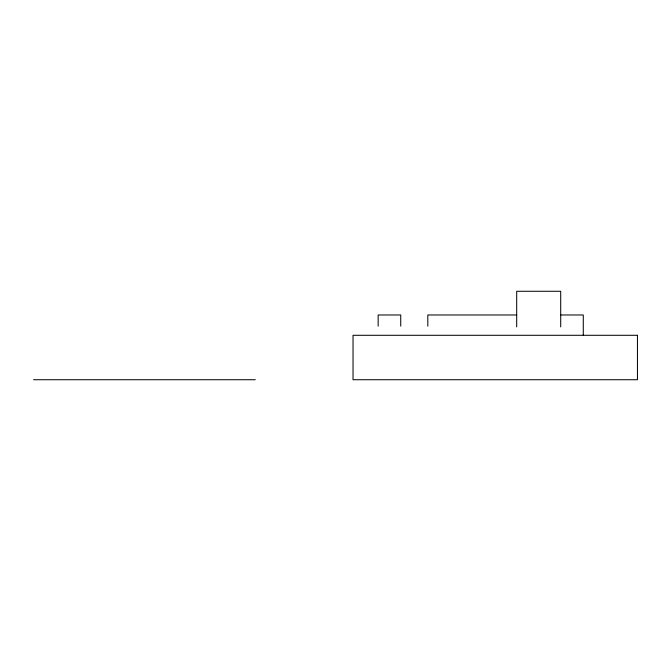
<?xml version="1.0" encoding="UTF-8"?>
<svg xmlns="http://www.w3.org/2000/svg" width="671" height="671" viewBox="0 0 671 671"><rect width="100%" height="100%" fill="white"/><g stroke="black" fill="none" stroke-linecap="round" stroke-linejoin="round"><path stroke-width="1.01" d="M516.687 314.976L427.813 314.976L427.813 326.148M560.704 314.976L583.275 314.976L583.275 335.29M33.55 379.727L255.274 379.727M560.704 326.903L560.704 291.273L516.687 291.273L516.687 326.903M400.73 326.148L400.73 314.976L378.159 314.976L378.159 326.148M637.45 335.29L353.03 335.29L353.03 379.727L637.45 379.727L637.45 335.29"/></g></svg>
